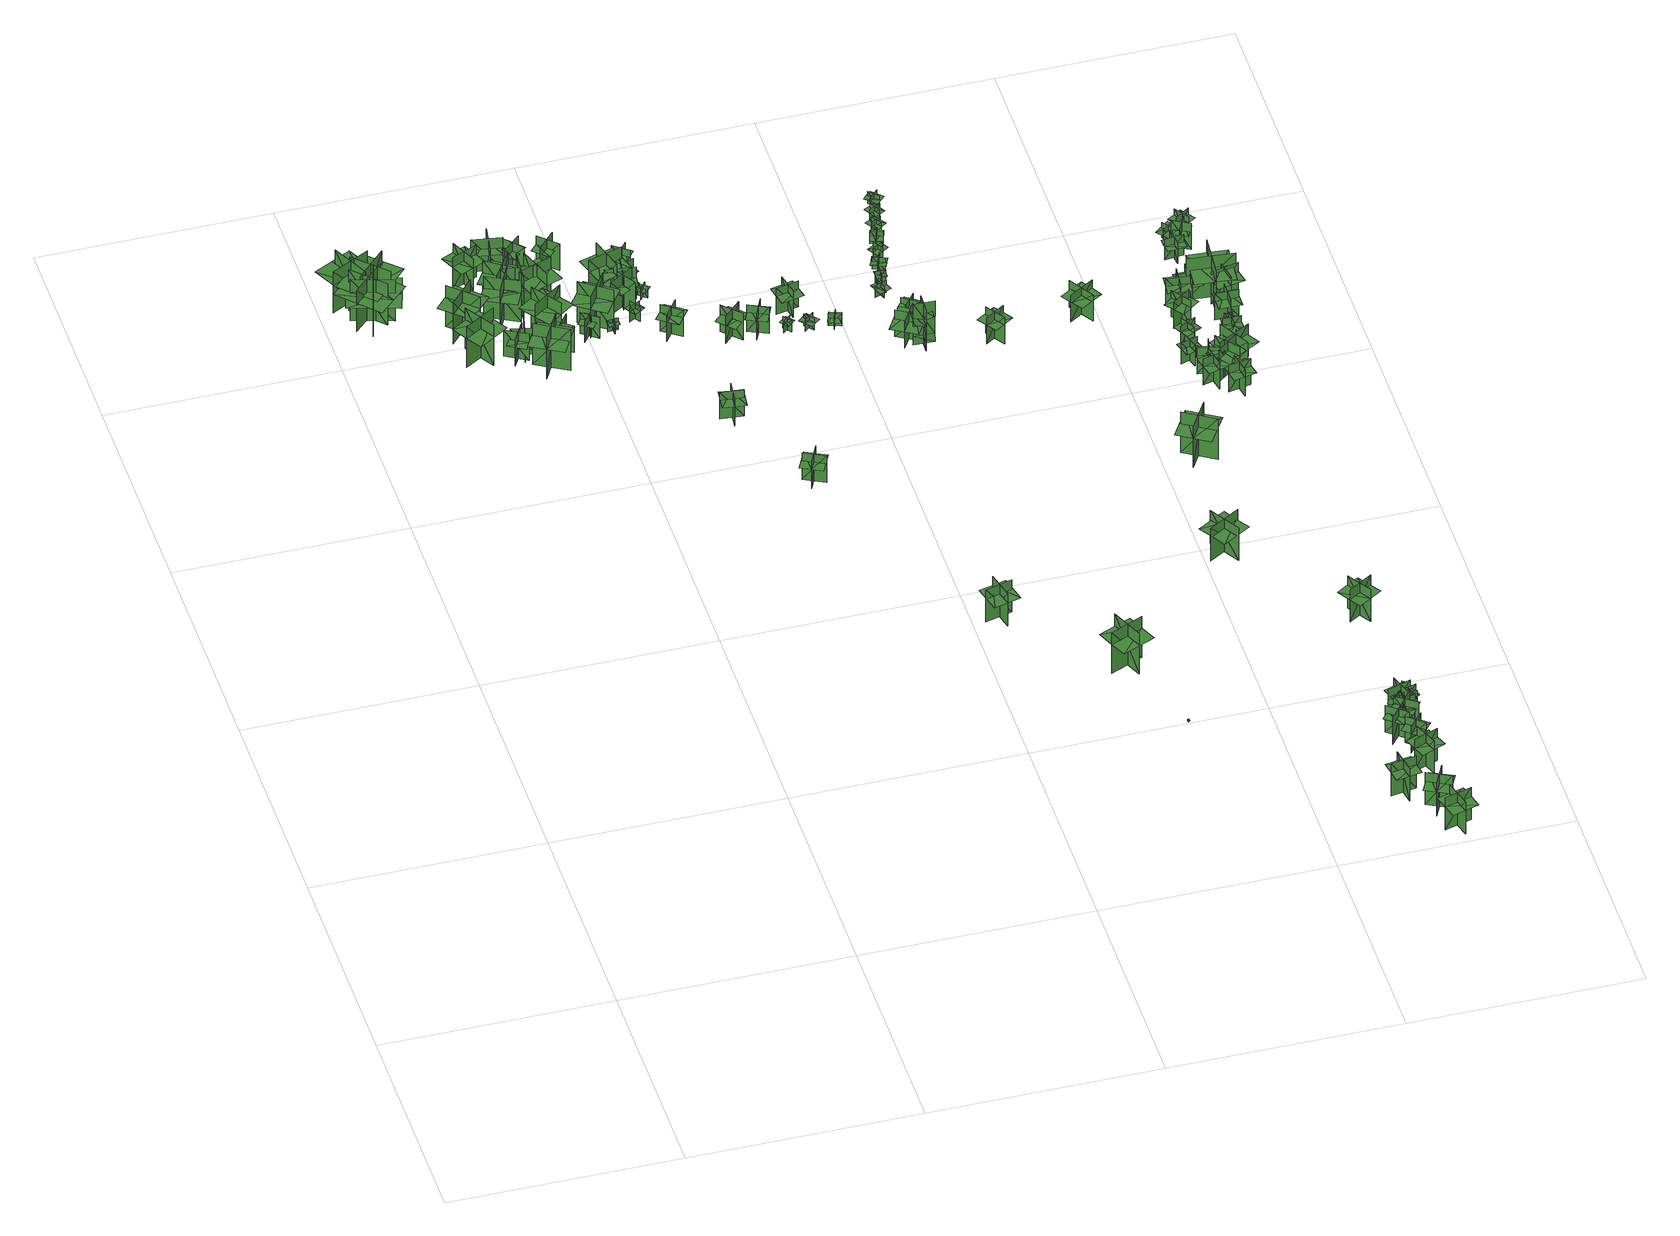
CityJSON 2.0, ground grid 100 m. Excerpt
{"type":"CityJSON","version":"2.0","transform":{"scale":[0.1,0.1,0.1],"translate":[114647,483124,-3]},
"CityObjects":{
"tree1":{"type":"SolitaryVegetationObject","geometry":[{"type":"MultiSurface","lod":"1","boundaries":[[[0,1,2]],[[0,2,3]],[[4,5,6]],[[4,6,7]],[[8,9,10]],[[8,10,11]],[[8,11,12]],[[8,12,13]]]}]},
"tree2":{"type":"SolitaryVegetationObject","geometry":[{"type":"MultiSurface","lod":"1","boundaries":[[[14,15,16]],[[14,16,17]],[[18,19,20]],[[18,20,21]],[[22,23,24]],[[22,24,25]],[[22,25,26]],[[22,26,27]]]}]},
"tree3":{"type":"SolitaryVegetationObject","geometry":[{"type":"MultiSurface","lod":"1","boundaries":[[[28,29,30]],[[28,30,31]],[[32,33,34]],[[32,34,35]],[[36,37,38]],[[36,38,39]],[[36,39,40]],[[36,40,41]]]}]},
"tree4":{"type":"SolitaryVegetationObject","geometry":[{"type":"MultiSurface","lod":"1","boundaries":[[[42,43,44]],[[42,44,45]],[[46,47,48]],[[46,48,49]],[[50,51,52]],[[50,52,53]],[[50,53,54]],[[50,54,55]]]}]},
"tree5":{"type":"SolitaryVegetationObject","geometry":[{"type":"MultiSurface","lod":"1","boundaries":[[[56,57,58]],[[56,58,59]],[[60,61,62]],[[60,62,63]],[[64,65,66]],[[64,66,67]],[[64,67,68]],[[64,68,69]]]}]},
"tree6":{"type":"SolitaryVegetationObject","geometry":[{"type":"MultiSurface","lod":"1","boundaries":[[[70,71,72]],[[70,72,73]],[[74,75,76]],[[74,76,77]],[[78,79,80]],[[78,80,81]],[[78,81,82]],[[78,82,83]]]}]},
"tree7":{"type":"SolitaryVegetationObject","geometry":[{"type":"MultiSurface","lod":"1","boundaries":[[[84,85,86]],[[84,86,87]],[[88,89,90]],[[88,90,91]],[[92,93,94]],[[92,94,95]],[[92,95,96]],[[92,96,97]]]}]},
"tree8":{"type":"SolitaryVegetationObject","geometry":[{"type":"MultiSurface","lod":"1","boundaries":[[[98,99,100]],[[98,100,101]],[[102,103,104]],[[102,104,105]],[[106,107,108]],[[106,108,109]],[[106,109,110]],[[106,110,111]]]}]},
"tree9":{"type":"SolitaryVegetationObject","geometry":[{"type":"MultiSurface","lod":"1","boundaries":[[[112,113,114]],[[112,114,115]],[[116,117,118]],[[116,118,119]],[[120,121,122]],[[120,122,123]],[[120,123,124]],[[120,124,125]]]}]},
"tree10":{"type":"SolitaryVegetationObject","geometry":[{"type":"MultiSurface","lod":"1","boundaries":[[[126,127,128]],[[126,128,129]],[[130,131,132]],[[130,132,133]],[[134,135,136]],[[134,136,137]],[[134,137,138]],[[134,138,139]]]}]},
"tree11":{"type":"SolitaryVegetationObject","geometry":[{"type":"MultiSurface","lod":"1","boundaries":[[[140,141,142]],[[140,142,143]],[[144,145,146]],[[144,146,147]],[[148,149,150]],[[148,150,151]],[[148,151,152]],[[148,152,153]]]}]},
"tree12":{"type":"SolitaryVegetationObject","geometry":[{"type":"MultiSurface","lod":"1","boundaries":[[[154,155,156]],[[154,156,157]],[[158,159,160]],[[158,160,161]],[[162,163,164]],[[162,164,165]],[[162,165,166]],[[162,166,167]]]}]},
"tree13":{"type":"SolitaryVegetationObject","geometry":[{"type":"MultiSurface","lod":"1","boundaries":[[[168,169,170]],[[168,170,171]],[[172,173,174]],[[172,174,175]],[[176,177,178]],[[176,178,179]],[[176,179,180]],[[176,180,181]]]}]},
"tree14":{"type":"SolitaryVegetationObject","geometry":[{"type":"MultiSurface","lod":"1","boundaries":[[[182,183,184]],[[182,184,185]],[[186,187,188]],[[186,188,189]],[[190,191,192]],[[190,192,193]],[[190,193,194]],[[190,194,195]]]}]},
"tree15":{"type":"SolitaryVegetationObject","geometry":[{"type":"MultiSurface","lod":"1","boundaries":[[[196,197,198]],[[196,198,199]],[[200,201,202]],[[200,202,203]],[[204,205,206]],[[204,206,207]],[[204,207,208]],[[204,208,209]]]}]},
"tree16":{"type":"SolitaryVegetationObject","geometry":[{"type":"MultiSurface","lod":"1","boundaries":[[[210,211,212]],[[210,212,213]],[[214,215,216]],[[214,216,217]],[[218,219,220]],[[218,220,221]],[[218,221,222]],[[218,222,223]]]}]},
"tree17":{"type":"SolitaryVegetationObject","geometry":[{"type":"MultiSurface","lod":"1","boundaries":[[[224,225,226]],[[224,226,227]],[[228,229,230]],[[228,230,231]],[[232,233,234]],[[232,234,235]],[[232,235,236]],[[232,236,237]]]}]},
"tree18":{"type":"SolitaryVegetationObject","geometry":[{"type":"MultiSurface","lod":"1","boundaries":[[[238,239,240]],[[238,240,241]],[[242,243,244]],[[242,244,245]],[[246,247,248]],[[246,248,249]],[[246,249,250]],[[246,250,251]]]}]},
"tree19":{"type":"SolitaryVegetationObject","geometry":[{"type":"MultiSurface","lod":"1","boundaries":[[[252,253,254]],[[252,254,255]],[[256,257,258]],[[256,258,259]],[[260,261,262]],[[260,262,263]],[[260,264,265]],[[260,265,261]]]}]},
"tree20":{"type":"SolitaryVegetationObject","geometry":[{"type":"MultiSurface","lod":"1","boundaries":[[[266,267,268]],[[266,268,269]],[[270,271,272]],[[270,272,273]],[[274,275,276]],[[274,276,277]],[[274,277,278]],[[274,278,279]]]}]},
"tree21":{"type":"SolitaryVegetationObject","geometry":[{"type":"MultiSurface","lod":"1","boundaries":[[[280,281,282]],[[280,282,283]],[[284,285,286]],[[284,286,287]],[[288,289,290]],[[288,290,291]],[[288,291,292]],[[288,292,293]]]}]},
"tree22":{"type":"SolitaryVegetationObject","geometry":[{"type":"MultiSurface","lod":"1","boundaries":[[[294,295,296]],[[294,296,297]],[[298,299,300]],[[298,300,301]],[[302,303,304]],[[302,304,305]],[[302,305,306]],[[302,306,307]]]}]},
"tree23":{"type":"SolitaryVegetationObject","geometry":[{"type":"MultiSurface","lod":"1","boundaries":[[[308,309,310]],[[308,310,311]],[[312,313,314]],[[312,314,315]],[[316,317,318]],[[316,318,319]],[[316,319,320]],[[316,320,321]]]}]},
"tree24":{"type":"SolitaryVegetationObject","geometry":[{"type":"MultiSurface","lod":"1","boundaries":[[[322,323,324]],[[322,324,325]],[[326,327,328]],[[326,328,329]],[[330,331,332]],[[330,332,333]],[[330,333,334]],[[330,334,335]]]}]},
"tree25":{"type":"SolitaryVegetationObject","geometry":[{"type":"MultiSurface","lod":"1","boundaries":[[[336,337,338]],[[336,338,339]],[[340,341,342]],[[340,342,343]],[[344,345,346]],[[344,346,347]],[[344,347,348]],[[344,348,349]]]}]},
"tree26":{"type":"SolitaryVegetationObject","geometry":[{"type":"MultiSurface","lod":"1","boundaries":[[[350,351,352]],[[350,352,353]],[[354,355,356]],[[354,356,357]],[[358,359,360]],[[358,360,361]],[[358,361,362]],[[358,362,363]]]}]},
"tree27":{"type":"SolitaryVegetationObject","geometry":[{"type":"MultiSurface","lod":"1","boundaries":[[[364,365,366]],[[364,366,367]],[[368,369,370]],[[368,370,371]],[[372,373,374]],[[372,374,375]],[[372,375,376]],[[372,376,377]]]}]},
"tree28":{"type":"SolitaryVegetationObject","geometry":[{"type":"MultiSurface","lod":"1","boundaries":[[[378,379,380]],[[378,380,381]],[[382,383,384]],[[382,384,385]],[[386,387,388]],[[386,388,389]],[[386,389,390]],[[386,390,391]]]}]},
"tree29":{"type":"SolitaryVegetationObject","geometry":[{"type":"MultiSurface","lod":"1","boundaries":[[[392,393,394]],[[392,394,395]],[[396,397,398]],[[396,398,399]],[[400,401,402]],[[400,402,403]],[[400,403,404]],[[400,404,405]]]}]},
"tree30":{"type":"SolitaryVegetationObject","geometry":[{"type":"MultiSurface","lod":"1","boundaries":[[[406,407,408]],[[406,408,409]],[[410,411,412]],[[410,412,413]],[[414,415,416]],[[414,416,417]],[[414,417,418]],[[414,418,419]]]}]},
"tree31":{"type":"SolitaryVegetationObject","geometry":[{"type":"MultiSurface","lod":"1","boundaries":[[[420,421,422]],[[420,422,423]],[[424,425,426]],[[424,426,427]],[[428,429,430]],[[428,430,431]],[[428,431,432]],[[428,432,433]]]}]},
"tree32":{"type":"SolitaryVegetationObject","geometry":[{"type":"MultiSurface","lod":"1","boundaries":[[[434,435,436]],[[434,436,437]],[[438,439,440]],[[438,440,441]],[[442,443,444]],[[442,444,445]],[[442,445,446]],[[442,446,447]]]}]},
"tree33":{"type":"SolitaryVegetationObject","geometry":[{"type":"MultiSurface","lod":"1","boundaries":[[[448,449,450]],[[448,450,451]],[[452,453,454]],[[452,454,455]],[[456,457,458]],[[456,458,459]],[[456,459,460]],[[456,460,461]]]}]},
"tree34":{"type":"SolitaryVegetationObject","geometry":[{"type":"MultiSurface","lod":"1","boundaries":[[[462,463,464]],[[462,464,465]],[[466,467,468]],[[466,468,469]],[[470,471,472]],[[470,472,473]],[[470,471,474]],[[470,474,475]]]}]},
"tree35":{"type":"SolitaryVegetationObject","geometry":[{"type":"MultiSurface","lod":"1","boundaries":[[[476,477,478]],[[476,478,479]],[[480,481,482]],[[480,482,483]],[[484,485,486]],[[484,486,487]],[[484,487,488]],[[484,488,489]]]}]},
"tree36":{"type":"SolitaryVegetationObject","geometry":[{"type":"MultiSurface","lod":"1","boundaries":[[[490,491,492]],[[490,492,493]],[[494,495,496]],[[494,496,497]],[[498,499,500]],[[498,500,501]],[[498,501,502]],[[498,502,503]]]}]},
"tree37":{"type":"SolitaryVegetationObject","geometry":[{"type":"MultiSurface","lod":"1","boundaries":[[[504,505,506]],[[504,506,507]],[[508,509,510]],[[508,510,511]],[[512,513,514]],[[512,514,515]],[[512,515,516]],[[512,516,517]]]}]},
"tree38":{"type":"SolitaryVegetationObject","geometry":[{"type":"MultiSurface","lod":"1","boundaries":[[[518,519,520]],[[518,520,521]],[[522,523,524]],[[522,524,525]],[[526,527,528]],[[526,528,529]],[[526,529,530]],[[526,530,531]]]}]},
"tree39":{"type":"SolitaryVegetationObject","geometry":[{"type":"MultiSurface","lod":"1","boundaries":[[[532,533,534]],[[532,534,535]],[[536,537,538]],[[536,538,539]],[[540,541,542]],[[540,542,543]],[[540,543,544]],[[540,544,545]]]}]},
"tree40":{"type":"SolitaryVegetationObject","geometry":[{"type":"MultiSurface","lod":"1","boundaries":[[[546,547,548]],[[546,548,549]],[[550,551,552]],[[550,552,553]],[[554,555,556]],[[554,556,557]],[[554,557,558]],[[554,558,559]]]}]},
"tree41":{"type":"SolitaryVegetationObject","geometry":[{"type":"MultiSurface","lod":"1","boundaries":[[[560,561,562]],[[560,562,563]],[[564,565,566]],[[564,566,567]],[[568,569,570]],[[568,570,571]],[[568,571,572]],[[568,572,573]]]}]},
"tree42":{"type":"SolitaryVegetationObject","geometry":[{"type":"MultiSurface","lod":"1","boundaries":[[[574,575,576]],[[574,576,577]],[[578,579,580]],[[578,580,581]],[[582,583,584]],[[582,584,585]],[[582,585,586]],[[582,586,587]]]}]},
"tree43":{"type":"SolitaryVegetationObject","geometry":[{"type":"MultiSurface","lod":"1","boundaries":[[[588,589,590]],[[588,590,591]],[[592,593,594]],[[592,594,595]],[[596,597,593]],[[596,593,592]],[[598,599,589]],[[598,589,588]],[[600,601,602]],[[600,602,603]],[[604,605,606]],[[604,606,607]]]}]},
"tree44":{"type":"SolitaryVegetationObject","geometry":[{"type":"MultiSurface","lod":"1","boundaries":[[[608,609,610]],[[608,610,611]],[[612,613,614]],[[612,614,615]],[[616,617,618]],[[616,618,619]],[[616,619,620]],[[616,620,621]]]}]},
"tree45":{"type":"SolitaryVegetationObject","geometry":[{"type":"MultiSurface","lod":"1","boundaries":[[[622,623,624]],[[622,624,625]],[[626,627,628]],[[626,628,629]],[[630,631,632]],[[630,632,633]],[[630,633,634]],[[630,634,635]]]}]},
"tree46":{"type":"SolitaryVegetationObject","geometry":[{"type":"MultiSurface","lod":"1","boundaries":[[[636,637,638]],[[636,638,639]],[[640,641,642]],[[640,642,643]],[[644,645,646]],[[644,646,647]],[[644,647,648]],[[644,648,649]]]}]},
"tree47":{"type":"SolitaryVegetationObject","geometry":[{"type":"MultiSurface","lod":"1","boundaries":[[[650,651,652]],[[650,652,653]],[[654,655,656]],[[654,656,657]],[[658,659,660]],[[658,660,661]],[[658,661,662]],[[658,662,663]]]}]},
"tree48":{"type":"SolitaryVegetationObject","geometry":[{"type":"MultiSurface","lod":"1","boundaries":[[[664,665,666]],[[664,666,667]],[[668,669,670]],[[668,670,671]],[[672,673,674]],[[672,674,675]],[[672,675,676]],[[672,676,677]]]}]},
"tree49":{"type":"SolitaryVegetationObject","geometry":[{"type":"MultiSurface","lod":"1","boundaries":[[[678,679,680]],[[678,680,681]],[[682,683,684]],[[682,684,685]],[[686,687,688]],[[686,688,689]],[[686,689,690]],[[686,690,691]]]}]},
"tree50":{"type":"SolitaryVegetationObject","geometry":[{"type":"MultiSurface","lod":"1","boundaries":[[[692,693,694]],[[692,694,695]],[[696,697,698]],[[696,698,699]],[[700,701,702]],[[700,702,703]],[[700,703,704]],[[700,704,705]]]}]},
"tree51":{"type":"SolitaryVegetationObject","geometry":[{"type":"MultiSurface","lod":"1","boundaries":[[[706,707,708]],[[706,708,709]],[[710,711,712]],[[710,712,713]],[[714,715,716]],[[714,716,717]],[[714,717,718]],[[714,718,719]]]}]},
"tree52":{"type":"SolitaryVegetationObject","geometry":[{"type":"MultiSurface","lod":"1","boundaries":[[[720,721,722]],[[720,722,723]],[[724,725,726]],[[724,726,727]],[[728,729,730]],[[728,730,731]],[[728,731,732]],[[728,732,733]]]}]},
"tree53":{"type":"SolitaryVegetationObject","geometry":[{"type":"MultiSurface","lod":"1","boundaries":[[[734,735,736]],[[734,736,737]],[[738,739,740]],[[738,740,741]],[[742,743,744]],[[742,744,745]],[[742,745,746]],[[742,746,747]]]}]},
"tree54":{"type":"SolitaryVegetationObject","geometry":[{"type":"MultiSurface","lod":"1","boundaries":[[[748,749,750]],[[748,750,751]],[[752,753,754]],[[752,754,755]],[[756,757,758]],[[756,758,759]],[[756,759,760]],[[756,760,761]]]}]},
"tree55":{"type":"SolitaryVegetationObject","geometry":[{"type":"MultiSurface","lod":"1","boundaries":[[[762,763,764]],[[762,764,765]],[[766,767,768]],[[766,768,769]],[[770,771,772]],[[770,772,773]],[[770,773,774]],[[770,774,775]]]}]},
"tree56":{"type":"SolitaryVegetationObject","geometry":[{"type":"MultiSurface","lod":"1","boundaries":[[[776,777,778]],[[776,778,779]],[[780,781,782]],[[780,782,783]],[[784,785,786]],[[784,786,787]],[[784,787,788]],[[784,788,789]]]}]},
"tree57":{"type":"SolitaryVegetationObject","geometry":[{"type":"MultiSurface","lod":"1","boundaries":[[[790,791,792]],[[790,792,793]],[[794,795,796]],[[794,796,797]],[[798,799,800]],[[798,800,801]],[[798,801,802]],[[798,802,803]]]}]},
"tree58":{"type":"SolitaryVegetationObject","geometry":[{"type":"MultiSurface","lod":"1","boundaries":[[[804,805,806]],[[804,806,807]],[[808,809,810]],[[808,810,811]],[[812,813,814]],[[812,814,815]],[[812,816,817]],[[812,817,813]]]}]},
"tree59":{"type":"SolitaryVegetationObject","geometry":[{"type":"MultiSurface","lod":"1","boundaries":[[[818,819,820]],[[818,820,821]],[[822,823,824]],[[822,824,825]],[[826,827,828]],[[826,828,829]],[[826,829,830]],[[826,830,831]]]}]},
"tree60":{"type":"SolitaryVegetationObject","geometry":[{"type":"MultiSurface","lod":"1","boundaries":[[[832,833,834]],[[832,834,835]],[[836,837,838]],[[836,838,839]],[[840,841,842]],[[840,842,843]],[[840,843,844]],[[840,844,845]]]}]},
"tree61":{"type":"SolitaryVegetationObject","geometry":[{"type":"MultiSurface","lod":"1","boundaries":[[[846,847,848]],[[846,848,849]],[[850,851,852]],[[850,852,853]],[[854,855,856]],[[854,856,857]],[[854,858,859]],[[854,859,855]]]}]},
"tree62":{"type":"SolitaryVegetationObject","geometry":[{"type":"MultiSurface","lod":"1","boundaries":[[[860,861,862]],[[860,862,863]],[[864,865,866]],[[864,866,867]],[[868,869,870]],[[868,870,871]],[[868,872,873]],[[868,873,869]]]}]},
"tree63":{"type":"SolitaryVegetationObject","geometry":[{"type":"MultiSurface","lod":"1","boundaries":[[[874,875,876]],[[874,876,877]],[[878,879,880]],[[878,880,881]],[[882,883,884]],[[882,884,885]],[[882,886,887]],[[882,887,883]]]}]},
"tree64":{"type":"SolitaryVegetationObject","geometry":[{"type":"MultiSurface","lod":"1","boundaries":[[[888,889,890]],[[888,890,891]],[[892,893,894]],[[892,894,895]],[[896,897,898]],[[896,898,899]],[[896,900,901]],[[896,901,897]]]}]},
"tree65":{"type":"SolitaryVegetationObject","geometry":[{"type":"MultiSurface","lod":"1","boundaries":[[[902,903,904]],[[902,904,905]],[[906,907,908]],[[906,908,909]],[[910,911,912]],[[910,912,913]],[[910,914,915]],[[910,915,911]]]}]},
"tree66":{"type":"SolitaryVegetationObject","geometry":[{"type":"MultiSurface","lod":"1","boundaries":[[[916,917,918]],[[916,918,919]],[[920,921,922]],[[920,922,923]],[[924,925,926]],[[924,926,927]],[[924,928,929]],[[924,929,925]]]}]},
"tree67":{"type":"SolitaryVegetationObject","geometry":[{"type":"MultiSurface","lod":"1","boundaries":[[[930,931,932]],[[930,932,933]],[[934,935,936]],[[934,936,937]],[[938,939,940]],[[938,940,941]],[[938,942,943]],[[938,943,939]]]}]},
"tree68":{"type":"SolitaryVegetationObject","geometry":[{"type":"MultiSurface","lod":"1","boundaries":[[[944,945,946]],[[944,946,947]],[[948,949,950]],[[948,950,951]],[[952,953,954]],[[952,954,955]],[[952,956,957]],[[952,957,953]]]}]},
"tree69":{"type":"SolitaryVegetationObject","geometry":[{"type":"MultiSurface","lod":"1","boundaries":[[[958,959,960]],[[958,960,961]],[[962,963,964]],[[962,964,965]],[[966,967,968]],[[966,968,969]],[[966,970,971]],[[966,971,967]]]}]},
"tree70":{"type":"SolitaryVegetationObject","geometry":[{"type":"MultiSurface","lod":"1","boundaries":[[[972,973,974]],[[972,974,975]],[[976,977,978]],[[976,978,979]],[[980,981,982]],[[980,982,983]],[[980,983,984]],[[980,984,985]]]}]},
"tree71":{"type":"SolitaryVegetationObject","geometry":[{"type":"MultiSurface","lod":"1","boundaries":[[[986,987,988]],[[986,988,989]],[[990,991,992]],[[990,992,993]],[[994,995,996]],[[994,996,997]],[[994,997,998]],[[994,998,999]]]}]},
"tree72":{"type":"SolitaryVegetationObject","geometry":[{"type":"MultiSurface","lod":"1","boundaries":[[[1000,1001,1002]],[[1000,1002,1003]],[[1004,1005,1006]],[[1004,1006,1007]],[[1008,1009,1010]],[[1008,1010,1011]],[[1008,1011,1012]],[[1008,1012,1013]]]}]},
"tree73":{"type":"SolitaryVegetationObject","geometry":[{"type":"MultiSurface","lod":"1","boundaries":[[[1014,1015,1016]],[[1014,1016,1017]],[[1018,1019,1020]],[[1018,1020,1021]],[[1022,1023,1024]],[[1022,1024,1025]],[[1022,1025,1026]],[[1022,1026,1027]]]}]},
"tree74":{"type":"SolitaryVegetationObject","geometry":[{"type":"MultiSurface","lod":"1","boundaries":[[[1028,1029,1030]],[[1028,1030,1031]],[[1032,1033,1034]],[[1032,1034,1035]],[[1036,1037,1038]],[[1036,1038,1039]],[[1036,1039,1040]],[[1036,1040,1041]]]}]},
"tree75":{"type":"SolitaryVegetationObject","geometry":[{"type":"MultiSurface","lod":"1","boundaries":[[[1042,1043,1044]],[[1042,1044,1045]],[[1046,1047,1048]],[[1046,1048,1049]],[[1050,1051,1052]],[[1050,1052,1053]],[[1050,1053,1054]],[[1050,1054,1055]]]}]},
"tree76":{"type":"SolitaryVegetationObject","geometry":[{"type":"MultiSurface","lod":"1","boundaries":[[[1056,1057,1058]],[[1056,1058,1059]],[[1060,1061,1062]],[[1060,1062,1063]],[[1064,1065,1066]],[[1064,1066,1067]],[[1064,1067,1068]],[[1064,1068,1069]]]}]},
"tree77":{"type":"SolitaryVegetationObject","geometry":[{"type":"MultiSurface","lod":"1","boundaries":[[[1070,1071,1072]],[[1070,1072,1073]],[[1074,1075,1076]],[[1074,1076,1077]],[[1078,1079,1080]],[[1078,1080,1081]],[[1078,1081,1082]],[[1078,1082,1083]]]}]},
"tree78":{"type":"SolitaryVegetationObject","geometry":[{"type":"MultiSurface","lod":"1","boundaries":[[[1084,1085,1086]],[[1084,1086,1087]],[[1088,1089,1090]],[[1088,1090,1091]],[[1092,1093,1094]],[[1092,1094,1095]],[[1092,1095,1096]],[[1092,1096,1097]]]}]},
"tree79":{"type":"SolitaryVegetationObject","geometry":[{"type":"MultiSurface","lod":"1","boundaries":[[[1098,1099,1100]],[[1098,1100,1101]],[[1102,1103,1104]],[[1102,1104,1105]],[[1106,1107,1108]],[[1106,1108,1109]],[[1106,1109,1110]],[[1106,1110,1111]]]}]},
"tree80":{"type":"SolitaryVegetationObject","geometry":[{"type":"MultiSurface","lod":"1","boundaries":[[[1112,1113,1114]],[[1112,1114,1115]],[[1116,1117,1118]],[[1116,1118,1119]],[[1120,1121,1122]],[[1120,1122,1123]],[[1120,1123,1124]],[[1120,1124,1125]]]}]},
"tree81":{"type":"SolitaryVegetationObject","geometry":[{"type":"MultiSurface","lod":"1","boundaries":[[[1126,1127,1128]],[[1126,1128,1129]],[[1130,1131,1132]],[[1130,1132,1133]],[[1134,1135,1136]],[[1134,1136,1137]],[[1134,1137,1138]],[[1134,1138,1139]]]}]},
"tree82":{"type":"SolitaryVegetationObject","geometry":[{"type":"MultiSurface","lod":"1","boundaries":[[[1140,1141,1142]],[[1140,1142,1143]],[[1144,1145,1146]],[[1144,1146,1147]],[[1148,1149,1150]],[[1148,1150,1151]],[[1148,1151,1152]],[[1148,1152,1153]]]}]},
"tree83":{"type":"SolitaryVegetationObject","geometry":[{"type":"MultiSurface","lod":"1","boundaries":[[[1154,1155,1156]],[[1154,1156,1157]],[[1158,1159,1160]],[[1158,1160,1161]],[[1162,1163,1164]],[[1162,1164,1165]],[[1162,1165,1166]],[[1162,1166,1167]]]}]},
"tree84":{"type":"SolitaryVegetationObject","geometry":[{"type":"MultiSurface","lod":"1","boundaries":[[[1168,1169,1170]],[[1168,1170,1171]],[[1172,1173,1174]],[[1172,1174,1175]],[[1176,1177,1178]],[[1176,1178,1179]],[[1176,1179,1180]],[[1176,1180,1181]]]}]},
"tree85":{"type":"SolitaryVegetationObject","geometry":[{"type":"MultiSurface","lod":"1","boundaries":[[[1182,1183,1184]],[[1182,1184,1185]],[[1186,1187,1188]],[[1186,1188,1189]],[[1190,1191,1192]],[[1190,1192,1193]],[[1190,1193,1194]],[[1190,1194,1195]]]}]},
"tree86":{"type":"SolitaryVegetationObject","geometry":[{"type":"MultiSurface","lod":"1","boundaries":[[[1196,1197,1198]],[[1196,1198,1199]],[[1200,1201,1202]],[[1200,1202,1203]],[[1204,1205,1206]],[[1204,1206,1207]],[[1204,1207,1208]],[[1204,1208,1209]]]}]},
"tree87":{"type":"SolitaryVegetationObject","geometry":[{"type":"MultiSurface","lod":"1","boundaries":[[[1210,1211,1212]],[[1210,1212,1213]],[[1214,1215,1216]],[[1214,1216,1217]],[[1218,1219,1220]],[[1218,1220,1221]],[[1218,1221,1222]],[[1218,1222,1223]]]}]},
"tree88":{"type":"SolitaryVegetationObject","geometry":[{"type":"MultiSurface","lod":"1","boundaries":[[[1224,1225,1226]],[[1224,1226,1227]],[[1228,1229,1230]],[[1228,1230,1231]],[[1232,1233,1234]],[[1232,1234,1235]],[[1232,1235,1236]],[[1232,1236,1237]]]}]},
"tree89":{"type":"SolitaryVegetationObject","geometry":[{"type":"MultiSurface","lod":"1","boundaries":[[[1238,1239,1240]],[[1238,1240,1241]],[[1242,1243,1244]],[[1242,1244,1245]],[[1246,1247,1248]],[[1246,1248,1249]],[[1246,1247,1250]],[[1246,1250,1251]]]}]},
"tree90":{"type":"SolitaryVegetationObject","geometry":[{"type":"MultiSurface","lod":"1","boundaries":[[[1252,1253,1254]],[[1252,1254,1255]],[[1256,1257,1258]],[[1256,1258,1259]],[[1260,1261,1262]],[[1260,1262,1263]],[[1260,1263,1264]],[[1260,1264,1265]]]}]},
"tree91":{"type":"SolitaryVegetationObject","geometry":[{"type":"MultiSurface","lod":"1","boundaries":[[[1266,1267,1268]],[[1266,1268,1269]],[[1270,1271,1272]],[[1270,1272,1273]],[[1274,1275,1276]],[[1274,1276,1277]],[[1274,1277,1278]],[[1274,1278,1279]]]}]},
"tree92":{"type":"SolitaryVegetationObject","geometry":[{"type":"MultiSurface","lod":"1","boundaries":[[[1280,1281,1282]],[[1280,1282,1283]],[[1284,1285,1286]],[[1284,1286,1287]],[[1288,1289,1290]],[[1288,1290,1291]],[[1288,1291,1292]],[[1288,1292,1293]]]}]},
"tree93":{"type":"SolitaryVegetationObject","geometry":[{"type":"MultiSurface","lod":"1","boundaries":[[[1294,1295,1296]],[[1294,1296,1297]],[[1298,1299,1300]],[[1298,1300,1301]],[[1302,1303,1304]],[[1302,1304,1305]],[[1302,1305,1306]],[[1302,1306,1307]]]}]},
"tree94":{"type":"SolitaryVegetationObject","geometry":[{"type":"MultiSurface","lod":"1","boundaries":[[[1308,1309,1310]],[[1308,1310,1311]],[[1312,1313,1314]],[[1312,1314,1315]],[[1316,1317,1318]],[[1316,1318,1319]],[[1316,1319,1320]],[[1316,1320,1321]]]}]}
},
"vertices":[
[223,4417,23],[223,4417,240],[56,4333,240],[56,4333,23],[181,4298,23],[181,4298,240],[100,4459,240],[100,4459,23],[193,4273,169],[277,4315,169],[176,4516,169],[93,4474,169],[9,4432,169],[109,4231,169],
[251,4326,24],[251,4326,241],[116,4196,241],[116,4196,24],[246,4199,24],[246,4199,241],[121,4329,241],[121,4329,24],[265,4179,170],[333,4245,170],[177,4406,170],[109,4341,170],[42,4276,170],[198,4114,170],
[223,4329,24],[223,4329,241],[170,4150,241],[170,4150,24],[281,4217,24],[281,4217,241],[108,4268,241],[108,4268,24],[308,4209,170],[334,4299,170],[119,4362,170],[92,4273,170],[66,4183,170],[281,4119,170],
[277,4265,29],[277,4265,246],[143,4396,246],[143,4396,29],[150,4266,29],[150,4266,246],[277,4395,246],[277,4395,29],[131,4246,176],[198,4181,176],[355,4341,176],[288,4406,176],[221,4472,176],[64,4312,176],
[587,3847,22],[506,3979,22],[506,3979,237],[587,3847,237],[612,3947,22],[480,3866,22],[480,3866,237],[612,3947,237],[612,3947,177],[571,4013,177],[439,3932,177],[480,3866,177],[520,3800,177],[652,3881,177],
[571,4139,19],[467,4024,19],[467,4024,235],[571,4139,235],[468,4134,19],[583,4030,19],[583,4030,235],[468,4134,235],[468,4134,174],[416,4077,174],[531,3973,174],[583,4030,174],[635,4088,174],[520,4192,174],
[665,3813,30],[718,3904,30],[718,3904,169],[665,3813,169],[730,3831,30],[730,3831,169],[639,3884,169],[639,3884,30],[730,3831,125],[752,3869,125],[680,3911,125],[658,3873,125],[636,3835,125],[708,3793,125],
[711,3826,28],[733,3928,28],[733,3928,167],[711,3826,167],[767,3862,28],[767,3862,167],[665,3884,167],[665,3884,28],[767,3862,123],[777,3905,123],[695,3923,123],[686,3880,123],[676,3837,123],[758,3820,123],
[556,4340,20],[667,4390,20],[667,4390,190],[556,4340,190],[632,4311,20],[582,4422,20],[582,4422,190],[632,4311,190],[632,4311,142],[687,4336,142],[637,4447,142],[582,4422,142],[526,4397,142],[577,4286,142],
[671,4052,13],[740,4190,13],[740,4190,229],[671,4052,229],[769,4084,13],[631,4153,13],[631,4153,229],[769,4084,229],[769,4084,168],[804,4153,168],[665,4222,168],[631,4153,168],[596,4084,168],[734,4014,168],
[740,3815,19],[875,3739,19],[875,3739,235],[740,3815,235],[768,3715,19],[844,3850,19],[844,3850,235],[768,3715,235],[768,3715,174],[835,3677,174],[911,3812,174],[844,3850,174],[776,3888,174],[700,3754,174],
[681,4134,18],[765,4264,18],[765,4264,233],[681,4134,233],[782,4155,18],[652,4239,18],[652,4239,233],[782,4155,233],[782,4155,173],[824,4221,173],[694,4305,173],[652,4239,173],[610,4174,173],[740,4090,173],
[833,3892,27],[917,3830,27],[917,3830,167],[833,3892,167],[843,3826,27],[843,3826,167],[905,3910,167],[905,3910,27],[843,3826,123],[878,3800,123],[928,3867,123],[893,3893,123],[857,3919,123],[808,3852,123],
[780,3920,23],[907,4009,23],[907,4009,239],[780,3920,239],[882,3902,23],[793,4029,23],[793,4029,239],[882,3902,239],[882,3902,178],[945,3946,178],[856,4073,178],[793,4029,178],[730,3984,178],[819,3857,178],
[780,4091,17],[794,4245,17],[794,4245,233],[780,4091,233],[860,4157,17],[705,4170,17],[705,4170,233],[860,4157,233],[860,4157,172],[866,4234,172],[712,4247,172],[705,4170,172],[699,4093,172],[853,4080,172],
[780,4399,25],[654,4420,25],[654,4420,195],[780,4399,195],[732,4465,25],[732,4465,195],[711,4339,195],[711,4339,25],[732,4465,142],[680,4474,142],[662,4374,142],[715,4365,142],[768,4356,142],[785,4456,142],
[877,4095,18],[823,4241,18],[823,4241,233],[877,4095,233],[921,4189,18],[775,4135,18],[775,4135,233],[921,4189,233],[921,4189,173],[894,4262,173],[749,4208,173],[775,4135,173],[802,4063,173],[948,4116,173],
[855,4430,21],[778,4358,21],[778,4358,160],[855,4430,160],[788,4432,21],[788,4432,160],[859,4356,160],[859,4356,21],[788,4432,116],[756,4402,116],[813,4341,116],[845,4371,116],[877,4401,116],[819,4462,116],
[975,3880,24],[1024,3946,24],[1024,3946,134],[975,3880,134],[1039,3889,24],[973,3939,24],[973,3939,134],[1039,3889,134],[979,3885,105],[1024,3946,105],[998,3965,105],[953,3905,105],[1005,3866,105],[1050,3926,105],
[1005,3904,22],[1093,4031,22],[1093,4031,238],[1005,3904,238],[1107,3922,22],[979,4010,22],[979,4010,238],[1107,3922,238],[1107,3922,177],[1151,3985,177],[1023,4073,177],[979,4010,177],[935,3946,177],[1063,3858,177],
[989,4409,22],[918,4332,22],[918,4332,162],[989,4409,162],[922,4406,22],[922,4406,162],[999,4335,162],[999,4335,22],[922,4406,118],[892,4374,118],[954,4317,118],[983,4349,118],[1013,4382,118],[952,4438,118],
[1107,3904,19],[1103,3948,19],[1103,3948,80],[1107,3904,80],[1126,3927,19],[1082,3922,19],[1082,3922,80],[1126,3927,80],[1126,3927,63],[1124,3949,63],[1080,3944,63],[1082,3922,63],[1084,3900,63],[1128,3905,63],
[1208,4165,22],[1059,4122,22],[1059,4122,238],[1208,4165,238],[1118,4215,22],[1161,4067,22],[1161,4067,238],[1118,4215,238],[1118,4215,177],[1043,4193,177],[1087,4045,177],[1161,4067,177],[1236,4089,177],[1192,4237,177],
[1228,4083,22],[1120,4015,22],[1120,4015,193],[1228,4083,193],[1148,4101,22],[1148,4101,193],[1216,3992,193],[1216,3992,22],[1148,4101,139],[1103,4072,139],[1157,3986,139],[1203,4014,139],[1248,4043,139],[1193,4129,139],
[1466,3279,19],[1367,3291,19],[1367,3291,158],[1466,3279,158],[1425,3332,19],[1413,3233,19],[1413,3233,158],[1425,3332,158],[1425,3332,119],[1376,3338,119],[1364,3239,119],[1413,3233,119],[1463,3227,119],[1475,3325,119],
[1234,3995,11],[1186,3967,11],[1186,3967,88],[1234,3995,88],[1198,4005,11],[1227,3957,11],[1227,3957,88],[1198,4005,88],[1198,4005,66],[1174,3990,66],[1203,3943,66],[1227,3957,66],[1250,3971,66],[1222,4019,66],
[1180,4030,23],[1197,4157,23],[1197,4157,194],[1180,4030,194],[1245,4080,23],[1245,4080,194],[1118,4097,194],[1118,4097,23],[1245,4080,140],[1252,4133,140],[1150,4146,140],[1144,4093,140],[1137,4040,140],[1238,4027,140],
[1257,4167,24],[1164,4119,24],[1164,4119,163],[1257,4167,163],[1192,4187,24],[1192,4187,163],[1241,4094,163],[1241,4094,24],[1192,4187,119],[1154,4167,119],[1193,4093,119],[1231,4113,119],[1270,4133,119],[1231,4207,119],
[1584,2846,18],[1673,2802,18],[1673,2802,157],[1584,2846,157],[1605,2783,18],[1649,2873,18],[1649,2873,157],[1605,2783,157],[1605,2783,118],[1650,2761,118],[1693,2851,118],[1649,2873,118],[1604,2894,118],[1560,2805,118],
[1352,3885,17],[1294,3805,17],[1294,3805,155],[1352,3885,155],[1287,3875,17],[1367,3817,17],[1367,3817,155],[1287,3875,155],[1287,3875,116],[1257,3835,116],[1338,3777,116],[1367,3817,116],[1396,3857,116],[1316,3916,116],
[1293,4080,18],[1259,4108,18],[1259,4108,80],[1293,4080,80],[1290,4109,18],[1262,4075,18],[1262,4075,80],[1290,4109,80],[1290,4109,62],[1273,4123,62],[1245,4089,62],[1262,4075,62],[1279,4061,62],[1307,4095,62],
[1269,4250,24],[1205,4300,24],[1205,4300,133],[1269,4250,133],[1263,4302,24],[1263,4302,133],[1213,4238,133],[1213,4238,24],[1263,4302,99],[1236,4323,99],[1196,4272,99],[1223,4251,99],[1250,4230,99],[1290,4281,99],
[2171,1844,12],[2053,1814,12],[2053,1814,181],[2171,1844,181],[2102,1885,12],[2132,1767,12],[2132,1767,181],[2102,1885,181],[2102,1885,133],[2043,1870,133],[2073,1752,133],[2132,1767,133],[2191,1782,133],[2161,1900,133],
[1520,3734,13],[1595,3808,13],[1595,3808,154],[1520,3734,154],[1592,3734,13],[1518,3809,13],[1518,3809,154],[1592,3734,154],[1522,3732,107],[1598,3806,107],[1561,3844,107],[1485,3770,107],[1628,3775,107],[1552,3701,107],
[1620,3783,11],[1704,3746,11],[1704,3746,150],[1620,3783,150],[1645,3720,11],[1682,3805,11],[1682,3805,150],[1645,3720,150],[1645,3720,113],[1685,3703,113],[1722,3787,113],[1682,3805,113],[1641,3823,113],[1604,3738,113],
[1792,3756,16],[1758,3728,16],[1758,3728,77],[1792,3756,77],[1763,3759,16],[1791,3725,16],[1791,3725,77],[1763,3759,77],[1763,3759,60],[1746,3745,60],[1774,3711,60],[1791,3725,60],[1808,3739,60],[1780,3773,60],
[2558,1343,8],[2496,1485,8],[2496,1485,224],[2558,1343,224],[2596,1439,8],[2454,1377,8],[2454,1377,224],[2596,1439,224],[2596,1439,163],[2565,1510,163],[2423,1448,163],[2454,1377,163],[2485,1306,163],[2627,1368,163],
[1822,3808,17],[1800,3905,17],[1800,3905,155],[1822,3808,155],[1858,3863,17],[1761,3842,17],[1761,3842,155],[1858,3863,155],[1858,3863,116],[1847,3912,116],[1750,3890,116],[1761,3842,116],[1771,3793,116],[1869,3815,116],
[2665,1004,16],[2672,1004,16],[2672,1014,16],[2665,1014,16],[2668,1004,19],[2668,1004,12],[2668,1014,12],[2668,1014,19],[2668,1011,19],[2672,1011,19],[2672,1011,12],[2668,1011,12],[2665,1011,12],[2665,1011,19],
[1885,3747,15],[1885,3747,77],[1844,3713,77],[1844,3713,15],[1881,3712,15],[1881,3712,77],[1848,3751,77],[1848,3751,15],[1886,3705,57],[1907,3723,57],[1865,3772,57],[1845,3754,57],[1824,3737,57],[1866,3688,57],
[1942,3722,18],[1942,3722,80],[1993,3704,80],[1993,3704,18],[1975,3737,18],[1975,3737,80],[1958,3689,80],[1958,3689,18],[1978,3745,59],[1953,3754,59],[1931,3693,59],[1956,3684,59],[1982,3675,59],[2003,3736,59],
[2178,3581,21],[2178,3581,160],[2281,3519,160],[2281,3519,21],[2258,3599,21],[2258,3599,160],[2197,3500,160],[2197,3500,21],[2267,3614,115],[2215,3646,115],[2140,3522,115],[2192,3491,115],[2244,3460,115],[2318,3583,115],
[2276,3463,63],[2279,3554,63],[2280,3554,233],[2277,3463,233],[2326,3510,63],[2236,3513,63],[2236,3512,233],[2326,3509,233],[2326,3509,18],[2236,3512,18],[2277,3463,18],[2280,3554,18],[2277,3463,146],[2280,3554,146],[2234,3555,162],[2231,3465,162],[2279,3541,173],[2278,3473,173],[2312,3472,182],[2314,3540,182],
[2220,3853,17],[2220,3853,79],[2170,3834,79],[2170,3834,17],[2204,3820,17],[2204,3820,79],[2187,3869,79],[2187,3869,17],[2207,3813,59],[2232,3822,59],[2210,3882,59],[2185,3873,59],[2160,3864,59],[2182,3804,59],
[2234,3685,19],[2296,3637,19],[2296,3637,127],[2234,3685,127],[2241,3634,19],[2288,3695,19],[2288,3695,127],[2241,3634,127],[2241,3634,97],[2271,3610,97],[2319,3671,97],[2288,3695,97],[2257,3718,97],[2210,3657,97],
[2214,3939,17],[2214,3894,17],[2214,3894,78],[2214,3939,78],[2193,3918,17],[2237,3918,17],[2237,3918,78],[2193,3918,78],[2193,3918,61],[2193,3896,61],[2237,3896,61],[2237,3918,61],[2238,3940,61],[2193,3940,61],
[2241,4020,17],[2241,4020,79],[2220,3970,79],[2220,3970,17],[2254,3986,17],[2254,3986,79],[2206,4006,79],[2206,4006,17],[2261,3983,58],[2272,4007,58],[2213,4033,58],[2202,4008,58],[2192,3983,58],[2251,3958,58],
[3378,273,35],[3359,384,35],[3359,384,205],[3378,273,205],[3425,340,35],[3314,321,35],[3314,321,205],[3425,340,205],[3425,340,161],[3416,394,161],[3305,374,161],[3314,321,161],[3323,267,161],[3434,287,161],
[2235,4094,17],[2235,4094,79],[2263,4049,79],[2263,4049,17],[2270,4085,17],[2270,4085,79],[2226,4058,79],[2226,4058,17],[2277,4089,59],[2263,4112,59],[2208,4079,59],[2222,4056,59],[2236,4033,59],[2291,4066,59],
[2291,4141,18],[2291,4141,80],[2240,4157,80],[2240,4157,18],[2258,4125,18],[2258,4125,80],[2274,4174,80],[2274,4174,18],[2256,4118,60],[2282,4110,60],[2301,4171,60],[2275,4179,60],[2250,4187,60],[2230,4126,60],
[3431,232,36],[3531,182,36],[3531,182,206],[3431,232,206],[3457,154,36],[3507,255,36],[3507,255,206],[3457,154,206],[3457,154,161],[3505,130,161],[3556,231,161],[3507,255,161],[3459,279,161],[3408,179,161],
[3506,134,35],[3539,17,35],[3539,17,204],[3506,134,204],[3466,64,35],[3583,96,35],[3583,96,204],[3466,64,204],[3466,64,157],[3482,5,157],[3599,38,157],[3583,96,157],[3567,155,157],[3450,122,157],
[2263,4209,16],[2263,4209,78],[2307,4240,78],[2307,4240,16],[2270,4245,16],[2270,4245,78],[2299,4202,78],[2299,4202,16],[2265,4251,58],[2243,4236,58],[2280,4183,58],[2302,4198,58],[2324,4214,58],[2287,4266,58],
[2278,4290,16],[2278,4290,78],[2325,4315,78],[2325,4315,16],[2289,4324,16],[2289,4324,78],[2313,4278,78],[2313,4278,16],[2286,4331,57],[2262,4318,57],[2292,4262,57],[2316,4274,57],[2339,4287,57],[2309,4343,57],
[2536,3506,15],[2591,3423,15],[2591,3423,154],[2536,3506,154],[2522,3441,15],[2606,3496,15],[2606,3496,154],[2522,3441,154],[2522,3441,115],[2550,3399,115],[2633,3454,115],[2606,3496,115],[2578,3537,115],[2495,3483,115],
[2337,4396,15],[2337,4396,77],[2299,4358,77],[2299,4358,15],[2336,4360,15],[2336,4360,77],[2300,4397,77],[2300,4397,15],[2342,4354,57],[2361,4373,57],[2315,4419,57],[2296,4400,57],[2278,4381,57],[2323,4336,57],
[3477,511,37],[3518,406,37],[3518,406,207],[3477,511,207],[3445,436,37],[3550,477,37],[3550,477,207],[3445,436,207],[3445,436,162],[3464,385,162],[3569,426,162],[3550,477,162],[3530,527,162],[3425,486,162],
[3400,709,31],[3482,642,31],[3482,642,172],[3400,709,172],[3409,626,31],[3476,708,31],[3476,708,172],[3409,626,172],[3407,704,135],[3482,642,135],[3509,674,135],[3434,736,135],[3381,671,135],[3456,610,135],
[3458,620,34],[3528,560,34],[3528,560,173],[3458,620,173],[3464,553,34],[3524,623,34],[3524,623,173],[3464,553,173],[3464,553,137],[3497,524,137],[3557,594,137],[3524,623,137],[3490,651,137],[3430,581,137],
[3131,1898,12],[3049,2032,12],[3049,2032,183],[3131,1898,183],[3157,2007,12],[3022,1926,12],[3022,1926,183],[3157,2007,183],[3151,2004,136],[3116,2063,136],[2992,1988,136],[3028,1929,136],[3063,1870,136],[3187,1945,136],
[3485,736,35],[3478,654,35],[3478,654,145],[3485,736,145],[3435,694,35],[3517,687,35],[3517,687,145],[3435,694,145],[3484,729,116],[3478,654,116],[3510,651,116],[3517,727,116],[3452,732,116],[3445,657,116],
[3466,790,32],[3469,708,32],[3469,708,141],[3466,790,141],[3422,742,32],[3504,745,32],[3504,745,141],[3422,742,141],[3466,783,113],[3469,708,113],[3502,709,113],[3499,784,113],[3433,782,113],[3436,706,113],
[3534,687,34],[3447,748,34],[3447,748,175],[3534,687,175],[3520,769,34],[3458,683,34],[3458,683,175],[3520,769,175],[3527,692,139],[3447,748,139],[3423,714,139],[3502,658,139],[3551,726,139],[3472,782,139],
[3486,814,32],[3473,732,32],[3473,732,141],[3486,814,141],[3433,775,32],[3515,762,32],[3515,762,141],[3433,775,141],[3485,807,113],[3473,732,113],[3505,727,113],[3517,802,113],[3453,812,113],[3440,738,113],
[3543,773,34],[3462,761,34],[3462,761,143],[3543,773,143],[3490,812,34],[3503,730,34],[3503,730,143],[3490,812,143],[3536,772,115],[3462,761,115],[3467,728,115],[3541,740,115],[3531,805,115],[3456,793,115],
[3438,797,29],[3539,832,29],[3539,832,170],[3438,797,170],[3514,761,29],[3479,861,29],[3479,861,170],[3514,761,170],[3447,800,133],[3539,832,133],[3525,871,133],[3433,840,133],[3461,760,133],[3553,792,133],
[3558,792,35],[3475,796,35],[3475,796,144],[3558,792,144],[3513,840,35],[3510,757,35],[3510,757,144],[3513,840,144],[3551,792,116],[3475,796,116],[3474,763,116],[3549,760,116],[3552,825,116],[3476,828,116],
[3528,867,32],[3493,820,32],[3493,820,110],[3528,867,110],[3482,860,32],[3530,825,32],[3530,825,110],[3482,860,110],[3525,863,90],[3493,820,90],[3512,806,90],[3544,849,90],[3506,877,90],[3474,833,90],
[3514,863,35],[3537,784,35],[3537,784,145],[3514,863,145],[3483,806,35],[3562,829,35],[3562,829,145],[3483,806,145],[3516,857,116],[3537,784,116],[3568,793,116],[3547,866,116],[3485,848,116],[3506,775,116],
[3088,2596,10],[3220,2514,10],[3220,2514,225],[3088,2596,225],[3111,2495,10],[3193,2627,10],[3193,2627,225],[3111,2495,225],[3111,2495,165],[3177,2454,165],[3259,2586,165],[3193,2627,165],[3127,2668,165],[3045,2536,165],
[3455,1409,16],[3558,1474,16],[3558,1474,185],[3455,1409,185],[3534,1391,16],[3469,1494,16],[3469,1494,185],[3534,1391,185],[3534,1391,137],[3585,1423,137],[3520,1526,137],[3469,1494,137],[3417,1461,137],[3482,1358,137],
[2902,3567,15],[2970,3458,15],[2970,3458,155],[2902,3567,155],[2882,3478,15],[2991,3546,15],[2991,3546,155],[2882,3478,155],[2886,3480,116],[2916,3432,116],[3016,3495,116],[2987,3543,116],[2957,3591,116],[2856,3528,116],
[3311,3134,14],[3237,3111,14],[3237,3111,122],[3311,3134,122],[3265,3158,14],[3288,3084,14],[3288,3084,122],[3265,3158,122],[3265,3158,91],[3228,3146,91],[3251,3073,91],[3288,3084,91],[3325,3096,91],[3302,3170,91],
[3322,3018,15],[3344,2921,15],[3344,2921,153],[3322,3018,153],[3286,2962,15],[3383,2985,15],[3383,2985,153],[3286,2962,153],[3286,2962,114],[3297,2914,114],[3394,2936,114],[3383,2985,114],[3372,3033,114],[3275,3011,114],
[3282,3034,14],[3380,3014,14],[3380,3014,152],[3282,3034,152],[3319,2978,14],[3339,3076,14],[3339,3076,152],[3319,2978,152],[3319,2978,114],[3367,2968,114],[3387,3066,114],[3339,3076,114],[3290,3086,114],[3270,2989,114],
[3280,3263,13],[3315,3194,13],[3315,3194,121],[3280,3263,121],[3264,3214,13],[3333,3250,13],[3333,3250,121],[3264,3214,121],[3264,3214,91],[3281,3180,91],[3350,3215,91],[3333,3250,91],[3315,3284,91],[3246,3249,91],
[3411,2950,14],[3429,2852,14],[3429,2852,153],[3411,2950,153],[3373,2896,14],[3471,2914,14],[3471,2914,153],[3373,2896,153],[3373,2896,114],[3382,2847,114],[3480,2865,114],[3471,2914,114],[3462,2963,114],[3364,2945,114],
[3437,2959,14],[3360,3053,14],[3360,3053,184],[3437,2959,184],[3446,3040,14],[3352,2963,14],[3352,2963,184],[3446,3040,184],[3446,3040,136],[3407,3087,136],[3313,3010,136],[3352,2963,136],[3390,2916,136],[3484,2993,136],
[3338,3323,13],[3279,3402,13],[3279,3402,151],[3338,3323,151],[3348,3388,13],[3268,3329,13],[3268,3329,151],[3348,3388,151],[3348,3388,113],[3318,3428,113],[3239,3368,113],[3268,3329,113],[3298,3289,113],[3378,3348,113],
[3399,3113,14],[3476,2976,14],[3476,2976,185],[3399,3113,185],[3370,3005,14],[3507,3082,14],[3507,3082,185],[3370,3005,185],[3375,3008,138],[3409,2948,138],[3535,3019,138],[3501,3079,138],[3467,3139,138],[3341,3068,138],
[3324,3424,14],[3334,3523,14],[3334,3523,152],[3324,3424,152],[3375,3466,14],[3276,3475,14],[3276,3475,152],[3375,3466,152],[3375,3466,114],[3380,3515,114],[3281,3525,114],[3276,3475,114],[3271,3426,114],[3371,3416,114],
[3426,3106,16],[3499,3082,16],[3499,3082,123],[3426,3106,123],[3449,3060,16],[3473,3133,16],[3473,3133,123],[3449,3060,123],[3449,3060,93],[3486,3048,93],[3510,3121,93],[3473,3133,93],[3436,3146,93],[3412,3072,93],
[3488,3168,16],[3441,3140,16],[3441,3140,93],[3488,3168,93],[3452,3177,16],[3481,3130,16],[3481,3130,93],[3452,3177,93],[3452,3177,71],[3428,3163,71],[3457,3116,71],[3481,3130,71],[3504,3144,71],[3476,3192,71],
[3377,3442,13],[3375,3542,13],[3375,3542,151],[3377,3442,151],[3423,3490,13],[3324,3488,13],[3324,3488,151],[3423,3490,151],[3423,3490,112],[3422,3540,112],[3323,3538,112],[3324,3488,112],[3325,3438,112],[3424,3440,112],
[3474,3246,14],[3475,3168,14],[3475,3168,122],[3474,3246,122],[3438,3209,14],[3515,3210,14],[3515,3210,122],[3438,3209,122],[3438,3209,92],[3438,3170,92],[3516,3171,92],[3515,3210,92],[3515,3248,92],[3438,3248,92],
[3470,3263,15],[3502,3294,15],[3502,3294,77],[3470,3263,77],[3499,3262,15],[3468,3294,15],[3468,3294,77],[3499,3262,77],[3499,3262,59],[3515,3278,59],[3484,3309,59],[3468,3294,59],[3453,3278,59],[3484,3247,59],
[3539,3333,13],[3440,3334,13],[3440,3334,152],[3539,3333,152],[3493,3381,13],[3492,3281,13],[3492,3281,152],[3493,3381,152],[3493,3381,113],[3443,3381,113],[3443,3281,113],[3492,3281,113],[3542,3281,113],[3543,3380,113],
[3364,3482,13],[3564,3465,13],[3564,3465,230],[3364,3482,230],[3457,3374,13],[3475,3573,13],[3475,3573,230],[3457,3374,230],[3458,3382,169],[3545,3374,169],[3561,3558,169],[3474,3565,169],[3387,3573,169],[3371,3389,169],
[3347,3737,16],[3429,3745,16],[3429,3745,126],[3347,3737,126],[3390,3702,16],[3382,3784,16],[3382,3784,126],[3390,3702,126],[3347,3735,89],[3429,3743,89],[3425,3784,89],[3343,3776,89],[3432,3710,89],[3350,3702,89],
[3497,3499,15],[3522,3379,15],[3522,3379,184],[3497,3499,184],[3453,3431,15],[3572,3456,15],[3572,3456,184],[3453,3431,184],[3453,3431,137],[3465,3372,137],[3584,3396,137],[3572,3456,137],[3559,3515,137],[3440,3491,137],
[3372,3872,18],[3372,3872,96],[3414,3820,96],[3414,3820,18],[3417,3867,18],[3417,3867,96],[3367,3826,96],[3367,3826,18],[3424,3873,71],[3403,3899,71],[3341,3848,71],[3362,3822,71],[3383,3796,71],[3445,3847,71],
[3465,3767,18],[3393,3804,18],[3393,3804,158],[3465,3767,158],[3449,3818,18],[3449,3818,158],[3411,3746,158],[3411,3746,18],[3447,3815,113],[3417,3831,113],[3387,3773,113],[3417,3758,113],[3448,3742,113],[3478,3800,113],
[3530,3595,21],[3514,3554,21],[3514,3554,82],[3530,3595,82],[3503,3583,21],[3544,3567,21],[3544,3567,82],[3503,3583,82],[3503,3583,65],[3495,3563,65],[3536,3547,65],[3544,3567,65],[3552,3588,65],[3511,3604,65],
[3427,3849,19],[3490,3893,19],[3490,3893,127],[3427,3849,127],[3477,3840,19],[3433,3903,19],[3433,3903,127],[3477,3840,127],[3477,3840,97],[3509,3862,97],[3465,3925,97],[3433,3903,97],[3401,3881,97],[3446,3817,97]
]}
